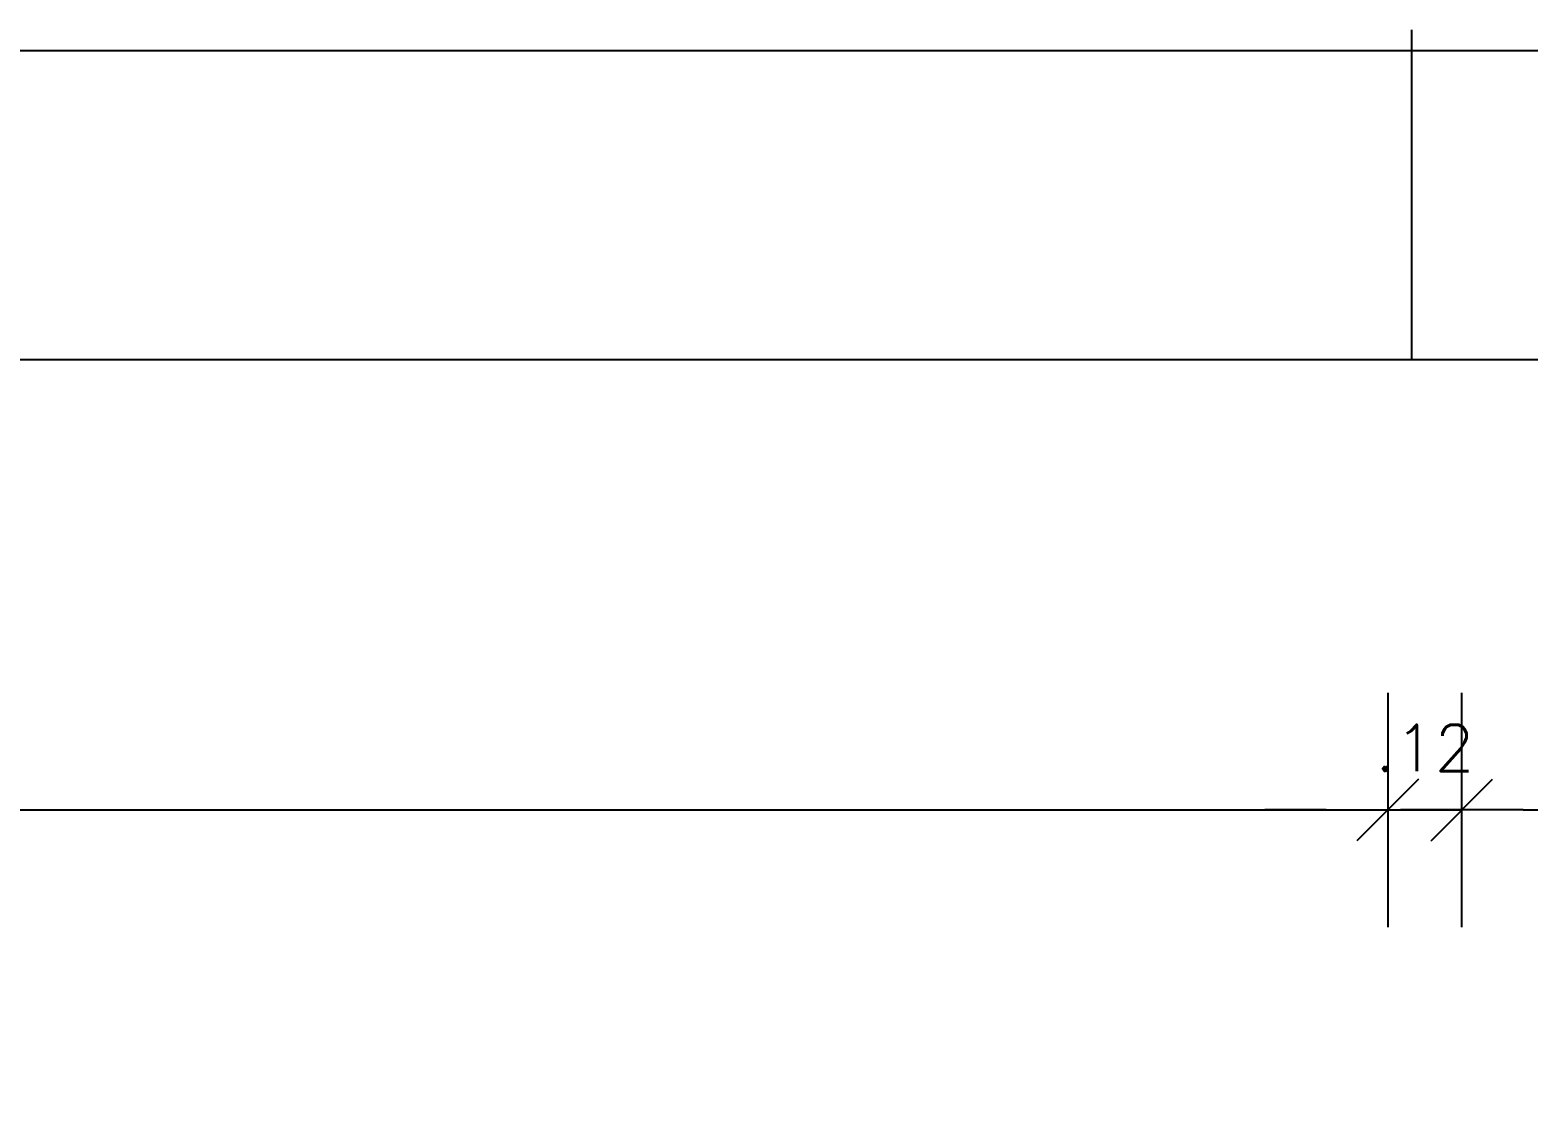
# Model space of a CAD drawing. Header units: millimetres. Extents: x 1658.6 to 1706.6, y -26.2 to 3.6.
# Drawn here: x 1666.815 to 1669.242, y 1.855 to 3.584 of the extents above; entities that cross this region are included whole.
import ezdxf

# ---------------------------------------------------------------- set-up
doc = ezdxf.new("R2010")
doc.units = ezdxf.units.MM
doc.layers.add('CERCADURA', color=5, linetype='Continuous')
doc.layers.add('COTA', color=11, linetype='Continuous')
doc.styles.add('ROMANS', font='romans.shx')
doc.dimstyles.new('Copy of TICK50', dxfattribs={"dimtxt": 0.075, "dimasz": 0.0995, "dimexe": 0.18, "dimexo": 0.0625, "dimgap": 0.063, "dimtad": 1, "dimrnd": 0.005, "dimzin": 4, "dimdsep": 46, "dimtxsty": 'ROMANS', "dimblk1": 'TICK', "dimblk2": 'TICK', "dimsah": 1, "dimcen": 0.09, "dimse1": 1, "dimse2": 1, "dimclrd": 256, "dimclrt": 2, "dimaunit": 1, "dimadec": 4, "dimazin": 0, "dimtfac": 1, "dimtix": 1, "dimtmove": 2, "dimatfit": 3, "dimldrblk": 'TICK', "dimfxl": 0.18, "dimtfillclr": 256, "dimtolj": 1, "dimtzin": 0, "dimlwd": -1, "dimarcsym": 0})

# ---------------------------------------------------------------- blocks, each defined once
blk = doc.blocks.new('TICK')
at = {"layer": 'COTA'}
for p, q in [((0, 1.907592907288972), (0, -1.907600000000002)), ((-1, 0), (1, 0))]:
    blk.add_line(p, q, dxfattribs=at)
at = {"layer": 'COTA', "color": 2}
blk.add_line((0.5, 0.5), (-0.5, -0.5), dxfattribs=at)
blk = doc.blocks.new('*D45')
at = {"layer": 'COTA'}
blk.add_line((1669.233947151718, 2.320982097191134), (1669.874410415252, 2.320982097191134), dxfattribs=at)
at = {"layer": 'Defpoints', "color": 0}
for p in [(1669.973910415252, 2.320982097191134), (1669.973910415252, 1.802041930099136), (1669.134447151718, 1.231541632773755)]:
    blk.add_point(p, dxfattribs=at)
at = {"layer": 'COTA', "xscale": 0.0995, "yscale": 0.0995, "zscale": 0.0995, "rotation": 180}
blk.add_blockref('TICK', (1669.134447151718, 2.320982097191134), dxfattribs=at)
at = {"layer": 'COTA', "xscale": 0.0995, "yscale": 0.0995, "zscale": 0.0995}
blk.add_blockref('TICK', (1669.973910415252, 2.320982097191134), dxfattribs=at)
at = {"layer": 'COTA', "color": 2, "insert": (1669.554178783485, 2.421482097191134), "char_height": 0.075, "attachment_point": 5, "style": 'ROMANS'}
blk.add_mtext('\\A1;.84', dxfattribs=at)
blk = doc.blocks.new('*D44')
at = {"layer": 'COTA'}
for p, q in [((1668.914947151719, 2.320982097191134), (1668.815447151719, 2.320982097191134)), ((1669.014447151719, 2.320982097191134), (1669.134447151718, 2.320982097191134)), ((1669.233947151718, 2.320982097191134), (1669.333447151718, 2.320982097191134))]:
    blk.add_line(p, q, dxfattribs=at)
at = {"layer": 'Defpoints', "color": 0}
for p in [(1669.134447151718, 2.320982097191134), (1669.134447151718, 1.231541632773755), (1669.014447151719, 1.141541632773752)]:
    blk.add_point(p, dxfattribs=at)
at = {"layer": 'COTA', "xscale": 0.0995, "yscale": 0.0995, "zscale": 0.0995}
blk.add_blockref('TICK', (1669.014447151719, 2.320982097191134), dxfattribs=at)
at = {"layer": 'COTA', "xscale": 0.0995, "yscale": 0.0995, "zscale": 0.0995, "rotation": 180}
blk.add_blockref('TICK', (1669.134447151718, 2.320982097191134), dxfattribs=at)
at = {"layer": 'COTA', "color": 2, "insert": (1669.074447151719, 2.421482097191134), "char_height": 0.075, "attachment_point": 5, "style": 'ROMANS'}
blk.add_mtext('\\A1;.12', dxfattribs=at)
blk = doc.blocks.new('*D43')
at = {"layer": 'COTA'}
blk.add_line((1662.213947151719, 2.320982097191134), (1668.914947151719, 2.320982097191134), dxfattribs=at)
at = {"layer": 'Defpoints', "color": 0}
for p in [(1669.014447151719, 2.320982097191134), (1662.114447151719, 1.141541632773837), (1669.014447151719, 1.141541632773752)]:
    blk.add_point(p, dxfattribs=at)
at = {"layer": 'COTA', "xscale": 0.0995, "yscale": 0.0995, "zscale": 0.0995, "rotation": 180}
blk.add_blockref('TICK', (1662.114447151719, 2.320982097191134), dxfattribs=at)
at = {"layer": 'COTA', "xscale": 0.0995, "yscale": 0.0995, "zscale": 0.0995}
blk.add_blockref('TICK', (1669.014447151719, 2.320982097191134), dxfattribs=at)
at = {"layer": 'COTA', "color": 2, "insert": (1665.564447151719, 2.421482097191134), "char_height": 0.075, "attachment_point": 5, "style": 'ROMANS'}
blk.add_mtext('\\A1;6.90', dxfattribs=at)

msp = doc.modelspace()

# ---------------------------------------------------------------- linework, layer by layer
at = {"layer": 'CERCADURA', "color": 11}
for p, q in [((1669.053668226619, 3.049906745377598), (1669.053668226619, 3.583805050459546)), ((1706.553668226619, 3.549906745377825), (1658.553668226617, 3.549906745377825))]:
    msp.add_line(p, q, dxfattribs=at)
at = {"layer": 'CERCADURA', "color": 5}
msp.add_line((1706.053668226619, 3.049906745377598), (1659.803668226616, 3.049906745377598), dxfattribs=at)

# ---------------------------------------------------------------- dimensions: what is measured, and where the dimension line sits
at = {"layer": 'COTA'}
for base, p1, p2, picture, middle in [((1669.014447151719, 2.320982097191134), (1662.114447151719, 1.141541632773837), (1669.014447151719, 1.141541632773752), '*D43', (1665.564447151719, 2.421482097191134)), ((1669.134447151718, 2.320982097191134), (1669.014447151719, 1.141541632773752), (1669.134447151718, 1.231541632773755), '*D44', (1669.074447151719, 2.421482097191134)), ((1669.973910415252, 2.320982097191134), (1669.134447151718, 1.231541632773755), (1669.973910415252, 1.802041930099136), '*D45', (1669.554178783485, 2.421482097191134))]:
    dim = msp.add_linear_dim(base=base, p1=p1, p2=p2, dimstyle='Copy of TICK50', dxfattribs=at)
    dim.commit()
    dim.dimension.update_dxf_attribs({"geometry": picture, "text_midpoint": middle})

doc.saveas('drawing.dxf')
